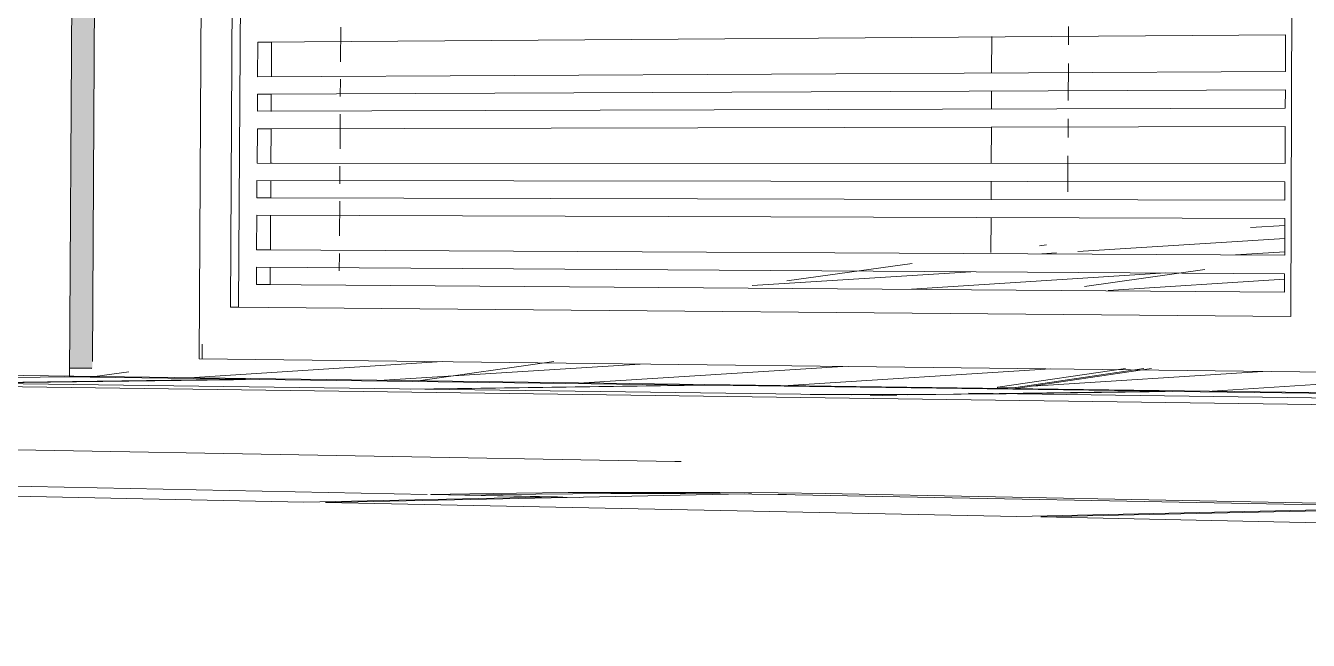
# Model space of a CAD drawing. Header units: metres. Extents: x -144 to 1000, y -717 to 29.
# Drawn here: x 10.732 to 11.763, y -564.51 to -564.015 of the extents above; entities that cross this region are included whole.
import ezdxf

# ---------------------------------------------------------------- set-up
doc = ezdxf.new("R2010")
doc.units = ezdxf.units.M
for name, color, linetype, lineweight in [('A-DOOR-GLAZ', 1, 'Continuous', 9), ('A-FLOR', 2, 'Continuous', 9), ('A-FLOR-PATT', 8, 'Continuous', 50), ('A-WALL', 4, 'Continuous', 9), ('C-PRKG', 2, 'Continuous', 9), ('S-COLS', 7, 'Continuous', 9)]:
    doc.layers.add(name, color=color, linetype=linetype, lineweight=lineweight)

msp = doc.modelspace()

# ---------------------------------------------------------------- hatches: boundary and pattern name
at = {"layer": 'A-DOOR-GLAZ', "true_color": 0xf4f4f4, "transparency": 33554496}
msp.add_hatch(color=7, dxfattribs=at).paths.add_polyline_path([(10.7859, -564.2909), (10.7894, -563.7187), (10.7712, -563.7192), (10.7677, -564.2907), (10.7781, -564.2908)])

# ---------------------------------------------------------------- linework, layer by layer
at = {"layer": 'A-DOOR-GLAZ', "color": 250, "true_color": 0x3d3d3d}
msp.add_line((10.7855, -564.2908), (10.7673, -564.2906), dxfattribs=at)
at = {"layer": 'A-DOOR-GLAZ'}
msp.add_line((10.7673, -564.2907), (10.7855, -564.2909), dxfattribs=at)
at = {"layer": 'A-FLOR', "lineweight": 9}
for p, q in [((11.5466, -564.1924), (11.5522, -564.1916)), ((11.3438, -564.2205), (11.4443, -564.2066)), ((8.1372, -564.2701), (14.1763, -564.353)), ((13.9055, -564.3381), (10.1816, -564.2896)), ((10.7878, -564.2975), (10.8152, -564.2937)), ((10.4136, -564.299), (11.3954, -564.3122)), ((10.6817, -564.3026), (10.909, -564.2997)), ((10.693, -564.3027), (10.9202, -564.2998)), ((10.7631, -564.2978), (10.909, -564.2997)), ((10.7676, -564.2977), (10.7915, -564.2974)), ((10.9202, -564.2998), (11.2684, -564.3044)), ((11.0411, -564.3075), (11.2684, -564.3044)), ((11.0529, -564.3076), (11.2802, -564.3045)), ((11.2802, -564.3045), (11.6476, -564.3093)), ((11.3625, -564.3118), (11.3802, -564.3119)), ((11.3802, -564.3119), (11.3998, -564.312)), ((11.3998, -564.312), (11.4206, -564.312)), ((11.4206, -564.3126), (11.4106, -564.3125)), ((11.4206, -564.312), (11.442, -564.3119)), ((11.4206, -564.3126), (11.4321, -564.3124)), ((11.4407, -564.3123), (11.5141, -564.3112)), ((11.442, -564.3119), (11.4633, -564.3119)), ((11.4633, -564.3119), (11.4838, -564.3117)), ((11.4838, -564.3117), (11.5029, -564.3115)), ((11.4897, -564.3109), (13.7883, -564.3416)), ((11.5029, -564.3115), (11.5199, -564.3113)), ((11.5146, -564.3112), (11.6476, -564.3093)), ((11.6538, -564.3094), (11.5199, -564.3113)), ((11.6538, -564.3094), (12.0417, -564.3145)), ((11.0549, -564.3922), (8.8987, -564.3495)), ((10.3203, -564.3493), (11.2538, -564.3657)), ((11.2538, -564.3657), (11.2587, -564.3658)), ((10.9556, -564.3984), (10.4441, -564.3879)), ((11.1596, -564.3942), (10.9556, -564.3984)), ((11.3096, -564.3919), (10.9732, -564.3987)), ((11.5285, -564.4101), (10.9732, -564.3987)), ((11.0574, -564.3923), (11.0891, -564.3917)), ((11.058, -564.3923), (11.0892, -564.3928)), ((11.1769, -564.3946), (11.072, -564.3925)), ((11.0868, -564.3928), (11.1596, -564.3942)), ((11.0891, -564.3917), (11.1265, -564.3912)), ((11.0892, -564.3928), (11.1143, -564.3924)), ((11.1143, -564.3924), (11.1421, -564.392)), ((11.1265, -564.3912), (11.1681, -564.3908)), ((11.1421, -564.392), (11.1717, -564.3918)), ((11.1681, -564.3908), (11.2121, -564.3906)), ((11.1717, -564.3918), (11.2022, -564.3916)), ((11.2022, -564.3916), (11.2327, -564.3915)), ((11.2121, -564.3906), (11.2559, -564.3906)), ((11.2327, -564.3915), (11.2624, -564.3916)), ((11.2559, -564.3906), (11.2898, -564.3907)), ((11.2624, -564.3916), (11.2903, -564.3917)), ((11.2898, -564.3907), (11.3366, -564.391)), ((11.2903, -564.3917), (11.3155, -564.392)), ((11.313, -564.3918), (11.3154, -564.3919)), ((11.3155, -564.392), (11.3374, -564.3923)), ((11.3365, -564.3923), (11.8674, -564.4026)), ((11.3366, -564.391), (11.3746, -564.3916)), ((11.3435, -564.3924), (11.3374, -564.3923)), ((11.3746, -564.3916), (17.494, -564.5096)), ((11.8674, -564.4026), (11.5285, -564.4101)), ((11.8865, -564.403), (11.5477, -564.4104)), ((12.1525, -564.4228), (11.5477, -564.4104))]:
    msp.add_line(p, q, dxfattribs=at)
at = {"layer": 'A-FLOR-PATT', "color": 7, "lineweight": 9, "true_color": 0xf5f5f5}
for p, q in [((11.7161, -564.1777), (11.7437, -564.1759)), ((11.5773, -564.197), (11.7436, -564.1864)), ((11.5485, -564.1988), (11.5603, -564.1981)), ((11.704, -564.1996), (11.7436, -564.1971)), ((11.3159, -564.2243), (11.4916, -564.2132)), ((11.4438, -564.2272), (11.6482, -564.2142)), ((11.6017, -564.2283), (11.7435, -564.2193)), ((10.8637, -564.2985), (11.067, -564.2855)), ((11.0203, -564.3005), (11.226, -564.2874)), ((11.1806, -564.3026), (11.3887, -564.2894)), ((11.3447, -564.3048), (11.5554, -564.2914)), ((11.5409, -564.3052), (11.7261, -564.2934)), ((11.6852, -564.3092), (11.9011, -564.2955)), ((11.5129, -564.3069), (11.5131, -564.3069))]:
    msp.add_line(p, q, dxfattribs=at)
at = {"layer": 'A-WALL', "lineweight": 9}
for p, q in [((10.7676, -564.2977), (10.7725, -563.5077)), ((10.8759, -563.548), (10.8716, -564.2832)), ((11.7512, -563.5544), (11.7484, -564.2492)), ((10.8967, -564.2418), (10.9005, -563.5885)), ((10.9071, -563.5888), (10.9033, -564.2417)), ((10.9186, -564.0564), (10.9188, -564.0286)), ((10.9188, -564.0286), (11.7443, -564.0226)), ((10.9298, -564.0287), (10.9188, -564.0286)), ((10.9298, -564.0287), (10.9297, -564.0565)), ((11.5082, -564.0532), (11.5083, -564.0241)), ((11.7443, -564.0226), (11.7442, -564.0522)), ((11.7442, -564.0522), (10.9186, -564.0564)), ((10.9185, -564.0703), (11.7441, -564.067)), ((11.5081, -564.0822), (11.5081, -564.0677)), ((11.7441, -564.067), (11.744, -564.0817)), ((10.9184, -564.0842), (10.9185, -564.0703)), ((10.9296, -564.0704), (10.9185, -564.0703)), ((10.9296, -564.0704), (10.9295, -564.0843)), ((11.744, -564.0817), (10.9184, -564.0842)), ((10.9182, -564.126), (10.9184, -564.0982)), ((10.9184, -564.0982), (11.744, -564.0965)), ((10.9294, -564.0982), (10.9184, -564.0982)), ((10.9294, -564.0982), (10.9293, -564.126)), ((11.5079, -564.1259), (11.508, -564.0968)), ((11.744, -564.0965), (11.7439, -564.1261)), ((11.7439, -564.1261), (10.9182, -564.126)), ((10.9293, -564.126), (10.9303, -564.126)), ((10.918, -564.1538), (10.9181, -564.1399)), ((10.9181, -564.1399), (11.7438, -564.1409)), ((10.9292, -564.1399), (10.9291, -564.1538)), ((11.5077, -564.1549), (11.5078, -564.1404)), ((11.7438, -564.1409), (11.7437, -564.1556)), ((11.7437, -564.1556), (10.918, -564.1538)), ((10.918, -564.1538), (10.9291, -564.1538)), ((10.9178, -564.1956), (10.918, -564.1678)), ((10.918, -564.1678), (11.7437, -564.1704)), ((10.929, -564.1678), (10.9289, -564.1955)), ((11.5075, -564.1977), (11.5077, -564.1695)), ((11.7437, -564.1704), (11.7436, -564.2)), ((10.9178, -564.1956), (10.9289, -564.1955)), ((11.7436, -564.2), (10.9178, -564.1956)), ((10.9176, -564.2235), (10.9177, -564.2095)), ((10.9177, -564.2095), (11.7435, -564.2148)), ((10.9288, -564.2096), (10.9287, -564.2234)), ((10.9176, -564.2235), (10.9287, -564.2234)), ((11.7434, -564.2295), (10.9176, -564.2235)), ((11.7435, -564.2148), (11.7434, -564.2295)), ((10.9033, -564.2417), (10.8967, -564.2418)), ((11.7484, -564.2492), (10.8967, -564.2418)), ((10.8716, -564.2832), (11.7784, -564.294)), ((10.7203, -564.2983), (10.7676, -564.2977))]:
    msp.add_line(p, q, dxfattribs=at)
at = {"layer": 'C-PRKG', "lineweight": 9}
for p, q in [((11.6794, -564.2115), (11.5827, -564.2252)), ((11.1565, -564.2855), (11.0475, -564.3009)), ((11.6158, -564.2909), (11.5131, -564.306)), ((11.6365, -564.2911), (11.5275, -564.3071)), ((11.6303, -564.2911), (11.5275, -564.3062)), ((11.5275, -564.3062), (11.513, -564.306)), ((11.513, -564.306), (11.513, -564.3069)), ((11.513, -564.3069), (11.5131, -564.3069)), ((11.513, -564.3069), (11.5131, -564.3069)), ((11.5275, -564.3071), (11.5275, -564.3062))]:
    msp.add_line(p, q, dxfattribs=at)
at = {"layer": 'S-COLS', "lineweight": 9}
for p, q in [((10.7859, -564.2854), (10.7907, -563.4967)), ((10.9854, -564.0165), (10.9852, -564.0444)), ((11.5699, -564.0308), (11.57, -564.0159)), ((11.5697, -564.0754), (11.5699, -564.0457)), ((10.9851, -564.0584), (10.985, -564.0724)), ((10.985, -564.0864), (10.9848, -564.1144)), ((11.5696, -564.1052), (11.5697, -564.0903)), ((11.5694, -564.149), (11.5695, -564.1201)), ((10.9847, -564.1284), (10.9846, -564.1424)), ((10.9846, -564.1564), (10.9844, -564.1844)), ((10.9843, -564.1985), (10.9842, -564.2125)), ((10.874, -564.2833), (10.874, -564.2715))]:
    msp.add_line(p, q, dxfattribs=at)

doc.saveas('drawing.dxf')
